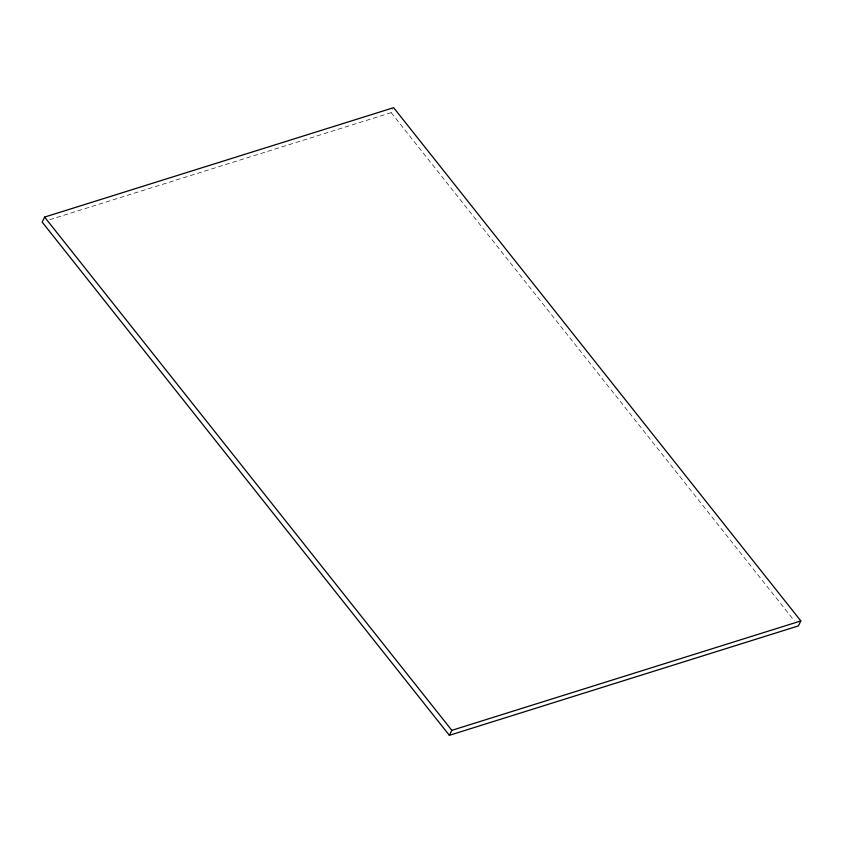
<?xml version="1.0" encoding="UTF-8"?>
<svg xmlns="http://www.w3.org/2000/svg" width="843" height="843" viewBox="0 0 843 843"><rect width="100%" height="100%" fill="white"/><g stroke="black" fill="none" stroke-linecap="round" stroke-linejoin="round"><path stroke-width="0.63" stroke-dasharray="4.21 3.16" d="M49.684 219.707L391.173 112.656L392.648 109.674M391.173 112.656L794.296 620.764"/><path stroke-width="1.26" d="M44.616 217.083L42.15 222.067L449.361 735.317L798.384 625.917L800.85 620.933L393.639 107.683L44.616 217.083L451.827 730.344L449.361 735.317M451.827 730.344L800.85 620.933"/></g></svg>
